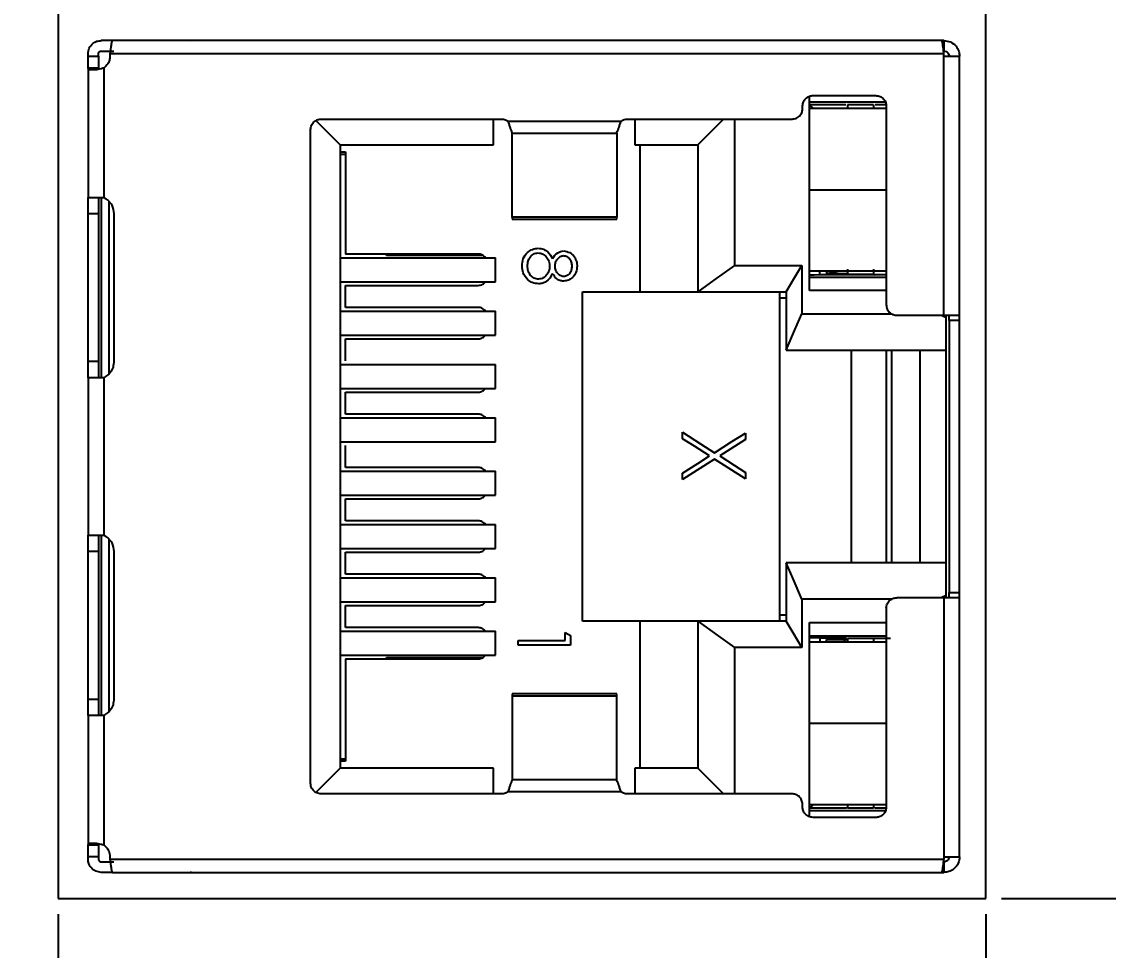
# Model space of a CAD drawing. Extents: x -151 to 841, y 0 to 594.
# Drawn here: x 702.1 to 722.87, y 275.59 to 293.34 of the extents above; entities that cross this region are included whole.
import ezdxf

# ---------------------------------------------------------------- set-up
doc = ezdxf.new("R2010")
doc.units = 0
doc.header["$PDSIZE"] = -1
doc.linetypes.add('CENTERX2', pattern=[20.32, 12.7, -2.54, 2.54, -2.54])
doc.layers.get('0').update_dxf_attribs({"linetype": 'CONTINUOUS'})
doc.layers.get('DEFPOINTS').update_dxf_attribs({"linetype": 'CONTINUOUS'})
doc.layers.add('$TD_AUDIT_GENERATED__25B7_', color=1, linetype='CENTERX2')
doc.layers.add('$TD_AUDIT_GENERATED__25B9_', color=3, linetype='CONTINUOUS')
doc.styles.add('$TD_AUDIT_GENERATED__25BE_', font='GOTHIC.TTF')
doc.dimstyles.new('$TD_AUDIT_GENERATED__25C0_', dxfattribs={"dimtxt": 4, "dimasz": 4, "dimexe": 0.5, "dimexo": 0.3, "dimgap": 1, "dimtad": 1, "dimtoh": 1, "dimdec": 1, "dimzin": 12, "dimtxsty": '$TD_AUDIT_GENERATED__25BE_', "dimcen": 0.09, "dimclrd": 3, "dimclre": 3, "dimclrt": 3, "dimazin": 3, "dimtm": 1e-09, "dimtfac": 1, "dimtdec": 1, "dimtofl": 0, "dimtmove": 0, "dimatfit": 3})

# ---------------------------------------------------------------- blocks, each defined once
blk = doc.blocks.new('*D138')
at = {"layer": '$TD_AUDIT_GENERATED__25B9_', "color": 3}
for p, q in [((718.814, 322.207), (767.028, 322.207)), ((766.528, 316.207), (766.528, 282.578)), ((720.825, 276.578), (767.028, 276.578))]:
    blk.add_line(p, q, dxfattribs=at)
for points in [[(765.528, 316.207), (767.528, 316.207), (766.528, 322.207)], [(765.528, 282.578), (767.528, 282.578), (766.528, 276.578)]]:
    blk.add_solid(points, dxfattribs=at)
at = {"layer": 'DEFPOINTS', "color": 0}
for p in [(718.514, 322.207), (720.525, 276.578), (766.528, 276.578)]:
    blk.add_point(p, dxfattribs=at)
at = {"layer": '$TD_AUDIT_GENERATED__25B9_', "color": 3, "insert": (762.377, 299.392), "char_height": 6, "attachment_point": 5, "rotation": 90, "style": '$TD_AUDIT_GENERATED__25BE_'}
blk.add_mtext('45.6', dxfattribs=at)
blk = doc.blocks.new('*D139')
at = {"layer": '$TD_AUDIT_GENERATED__25B9_', "color": 3}
for p, q in [((720.825, 310.607), (757.028, 310.607)), ((756.528, 304.607), (756.528, 282.578)), ((720.825, 276.578), (757.028, 276.578))]:
    blk.add_line(p, q, dxfattribs=at)
for points in [[(755.528, 304.607), (757.528, 304.607), (756.528, 310.607)], [(755.528, 282.578), (757.528, 282.578), (756.528, 276.578)]]:
    blk.add_solid(points, dxfattribs=at)
at = {"layer": 'DEFPOINTS', "color": 0}
for p in [(720.525, 310.607), (720.525, 276.578), (756.528, 276.578)]:
    blk.add_point(p, dxfattribs=at)
at = {"layer": '$TD_AUDIT_GENERATED__25B9_', "color": 3, "insert": (752.377, 293.593), "char_height": 6, "attachment_point": 5, "rotation": 90, "style": '$TD_AUDIT_GENERATED__25BE_'}
blk.add_mtext('34', dxfattribs=at)
blk = doc.blocks.new('*D140')
at = {"layer": '$TD_AUDIT_GENERATED__25B9_', "color": 3}
for p, q in [((740.3, 297), (747.028, 297)), ((746.528, 291), (746.528, 282.578)), ((720.825, 276.578), (747.028, 276.578))]:
    blk.add_line(p, q, dxfattribs=at)
for points in [[(745.528, 291), (747.528, 291), (746.528, 297)], [(745.528, 282.578), (747.528, 282.578), (746.528, 276.578)]]:
    blk.add_solid(points, dxfattribs=at)
at = {"layer": 'DEFPOINTS', "color": 0}
for p in [(740, 297), (720.525, 276.578), (746.528, 276.578)]:
    blk.add_point(p, dxfattribs=at)
at = {"layer": '$TD_AUDIT_GENERATED__25B9_', "color": 3, "insert": (742.377, 286.789), "char_height": 6, "attachment_point": 5, "rotation": 90, "style": '$TD_AUDIT_GENERATED__25BE_'}
blk.add_mtext('20.4', dxfattribs=at)
blk = doc.blocks.new('*D141')
at = {"layer": '$TD_AUDIT_GENERATED__25B9_', "color": 3}
for p, q in [((702.803, 276.278), (702.803, 235.958)), ((720.525, 276.278), (720.525, 235.958)), ((708.803, 236.458), (714.525, 236.458))]:
    blk.add_line(p, q, dxfattribs=at)
for points in [[(708.803, 237.458), (708.803, 235.458), (702.803, 236.458)], [(714.525, 237.458), (714.525, 235.458), (720.525, 236.458)]]:
    blk.add_solid(points, dxfattribs=at)
at = {"layer": 'DEFPOINTS', "color": 0}
for p in [(702.803, 276.578), (720.525, 276.578), (720.525, 236.458)]:
    blk.add_point(p, dxfattribs=at)
at = {"layer": '$TD_AUDIT_GENERATED__25B9_', "color": 3, "insert": (711.664, 240.533), "char_height": 6, "attachment_point": 5, "style": '$TD_AUDIT_GENERATED__25BE_'}
blk.add_mtext('17.7', dxfattribs=at)
blk = doc.blocks.new('*D142')
at = {"layer": '$TD_AUDIT_GENERATED__25B9_', "color": 3}
for p, q in [((720.525, 276.278), (720.525, 224.146)), ((681, 263.447), (681, 224.146)), ((714.525, 224.646), (687, 224.646))]:
    blk.add_line(p, q, dxfattribs=at)
for points in [[(687, 225.646), (687, 223.646), (681, 224.646)], [(714.525, 225.646), (714.525, 223.646), (720.525, 224.646)]]:
    blk.add_solid(points, dxfattribs=at)
at = {"layer": 'DEFPOINTS', "color": 0}
for p in [(720.525, 276.578), (681, 263.747), (681, 224.646)]:
    blk.add_point(p, dxfattribs=at)
at = {"layer": '$TD_AUDIT_GENERATED__25B9_', "color": 3, "insert": (700.763, 228.797), "char_height": 6, "attachment_point": 5, "style": '$TD_AUDIT_GENERATED__25BE_'}
blk.add_mtext('39.5', dxfattribs=at)

msp = doc.modelspace()

# ---------------------------------------------------------------- linework, layer by layer
at = {"layer": '$TD_AUDIT_GENERATED__25B7_'}
msp.add_circle((681, 297), 50, dxfattribs=at)
at = {"color": 7, "linetype": 'CONTINUOUS'}
for p, q in [((702.803, 310.607), (702.803, 276.578)), ((720.525, 276.578), (720.525, 310.607)), ((703.84, 292.978), (703.622, 292.978)), ((719.684, 292.978), (703.84, 292.978)), ((705.327, 292.978), (705.366, 292.988)), ((705.366, 292.988), (705.369, 292.978)), ((719.725, 292.978), (719.685, 292.978)), ((719.725, 292.978), (719.725, 292.778)), ((703.622, 292.778), (703.867, 292.778)), ((703.372, 292.678), (703.372, 292.728)), ((703.372, 292.678), (703.572, 292.678)), ((703.572, 292.678), (703.572, 292.728)), ((703.79, 292.728), (703.79, 292.678)), ((719.725, 292.728), (703.79, 292.728)), ((719.725, 287.728), (719.725, 292.728)), ((720.025, 287.728), (720.025, 292.678)), ((703.572, 292.452), (703.372, 292.452)), ((703.372, 292.452), (703.372, 289.981)), ((703.672, 292.452), (703.672, 289.981)), ((717.157, 288.203), (717.157, 291.915)), ((717.225, 291.928), (718.425, 291.928)), ((717.025, 291.678), (717.025, 291.728)), ((718.609, 291.802), (717.157, 291.802)), ((717.855, 291.753), (717.157, 291.753)), ((717.157, 291.753), (717.232, 291.678)), ((718.382, 291.748), (717.882, 291.748)), ((717.882, 291.748), (717.882, 291.678)), ((718.382, 291.748), (718.382, 291.678)), ((718.621, 291.753), (718.41, 291.753)), ((718.625, 291.728), (718.625, 287.928)), ((718.625, 291.678), (717.157, 291.678)), ((707.825, 291.478), (711.275, 291.478)), ((711.122, 290.983), (711.122, 291.478)), ((711.396, 291.437), (713.554, 291.437)), ((713.675, 291.478), (716.825, 291.478)), ((713.822, 291.478), (713.822, 290.983)), ((715.722, 291.478), (715.722, 288.678)), ((707.625, 278.778), (707.625, 291.278)), ((711.475, 291.211), (713.475, 291.211)), ((711.475, 289.6), (711.475, 291.211)), ((713.475, 291.211), (713.475, 289.6)), ((708.192, 290.983), (708.192, 279.073)), ((708.192, 290.983), (711.122, 290.983)), ((713.822, 290.983), (715.022, 290.983)), ((713.922, 288.178), (713.922, 290.983)), ((715.022, 290.983), (715.022, 288.178)), ((708.192, 290.853), (708.292, 290.853)), ((708.192, 290.808), (708.292, 290.808)), ((708.292, 290.853), (708.292, 288.898)), ((703.622, 289.981), (703.622, 286.53)), ((703.772, 289.901), (703.772, 286.616)), ((703.572, 289.668), (703.372, 289.668)), ((703.372, 286.843), (703.372, 289.668)), ((703.572, 289.668), (703.572, 286.843)), ((703.865, 289.668), (703.865, 286.843)), ((713.475, 289.6), (711.475, 289.6)), ((711.475, 289.562), (713.475, 289.562)), ((708.192, 288.828), (711.16, 288.828)), ((710.827, 288.898), (708.292, 288.898)), ((709.072, 288.868), (709.072, 288.898)), ((710.924, 288.868), (709.072, 288.868)), ((711.16, 288.368), (711.16, 288.828)), ((715.722, 288.678), (717.012, 288.678)), ((717.012, 288.678), (717.012, 287.758)), ((717.882, 288.608), (717.882, 288.508)), ((718.382, 288.608), (718.382, 288.508)), ((717.157, 288.578), (718.625, 288.578)), ((717.157, 288.454), (718.625, 288.454)), ((717.357, 288.503), (717.357, 288.578)), ((718.625, 288.503), (717.357, 288.503)), ((717.482, 288.578), (717.482, 288.528)), ((717.482, 288.528), (717.882, 288.528)), ((718.382, 288.508), (717.882, 288.508)), ((718.382, 288.512), (718.407, 288.503)), ((708.192, 288.368), (711.16, 288.368)), ((708.292, 287.878), (708.292, 288.298)), ((708.292, 288.298), (710.827, 288.298)), ((712.822, 288.178), (716.712, 288.178)), ((712.822, 281.878), (712.822, 288.178)), ((716.592, 281.878), (716.592, 288.178)), ((716.712, 288.178), (716.712, 287.058)), ((718.625, 288.203), (717.157, 288.203)), ((716.712, 288.053), (716.592, 288.053)), ((708.192, 287.808), (711.16, 287.808)), ((710.827, 287.878), (708.292, 287.878)), ((711.16, 287.348), (711.16, 287.808)), ((717.012, 287.758), (718.726, 287.758)), ((718.825, 287.728), (719.725, 287.728)), ((719.772, 282.328), (719.772, 287.728)), ((720.025, 287.628), (719.825, 287.628)), ((719.825, 287.628), (719.825, 282.428)), ((720.025, 282.428), (720.025, 287.628)), ((708.192, 287.348), (711.16, 287.348)), ((708.292, 286.858), (708.292, 287.278)), ((708.292, 287.278), (710.827, 287.278)), ((716.712, 287.058), (719.772, 287.058)), ((717.962, 282.998), (717.962, 287.058)), ((718.622, 287.058), (718.622, 282.998)), ((718.722, 287.058), (718.722, 282.998)), ((719.272, 282.998), (719.272, 287.058)), ((703.572, 286.843), (703.372, 286.843)), ((708.192, 286.788), (711.16, 286.788)), ((711.16, 286.328), (711.16, 286.788)), ((703.372, 286.53), (703.372, 283.526)), ((703.672, 286.53), (703.672, 283.526)), ((708.192, 286.328), (711.16, 286.328)), ((708.292, 285.838), (708.292, 286.258)), ((708.292, 286.258), (710.827, 286.258)), ((708.192, 285.768), (711.16, 285.768)), ((710.827, 285.838), (708.292, 285.838)), ((711.16, 285.308), (711.16, 285.768)), ((714.732, 285.368), (714.732, 285.493)), ((715.932, 285.477), (715.932, 285.353)), ((708.192, 285.308), (711.16, 285.308)), ((708.292, 284.818), (708.292, 285.238)), ((715.344, 284.977), (714.732, 284.585)), ((708.192, 284.748), (711.16, 284.748)), ((710.827, 284.818), (708.292, 284.818)), ((711.16, 284.288), (711.16, 284.748)), ((714.732, 284.585), (714.732, 284.709)), ((715.932, 284.725), (715.932, 284.6)), ((708.192, 284.288), (711.16, 284.288)), ((708.292, 283.798), (708.292, 284.218)), ((708.292, 284.218), (710.827, 284.218)), ((708.192, 283.728), (711.16, 283.728)), ((710.827, 283.798), (708.292, 283.798)), ((711.16, 283.268), (711.16, 283.728)), ((703.622, 283.526), (703.622, 280.075)), ((703.772, 283.446), (703.772, 280.161)), ((703.572, 283.213), (703.372, 283.213)), ((703.372, 280.388), (703.372, 283.213)), ((703.572, 283.213), (703.572, 280.388)), ((703.865, 283.213), (703.865, 280.388)), ((708.192, 283.268), (711.16, 283.268)), ((708.292, 282.778), (708.292, 283.198)), ((708.292, 283.198), (710.827, 283.198)), ((719.772, 282.998), (716.712, 282.998)), ((716.712, 282.998), (716.712, 281.878)), ((710.827, 282.778), (708.292, 282.778)), ((708.192, 282.708), (711.16, 282.708)), ((711.16, 282.248), (711.16, 282.708)), ((719.825, 282.428), (720.025, 282.428)), ((708.192, 282.248), (711.16, 282.248)), ((708.292, 281.758), (708.292, 282.178)), ((708.292, 282.178), (710.827, 282.178)), ((717.012, 282.298), (717.012, 281.378)), ((718.726, 282.298), (717.012, 282.298)), ((719.725, 282.328), (718.825, 282.328)), ((719.725, 282.328), (719.725, 277.328)), ((720.025, 277.378), (720.025, 282.328)), ((716.592, 282.003), (716.712, 282.003)), ((718.625, 282.128), (718.625, 278.328)), ((710.827, 281.758), (708.292, 281.758)), ((716.712, 281.878), (712.822, 281.878)), ((713.922, 279.073), (713.922, 281.878)), ((715.022, 281.878), (715.022, 279.073)), ((717.157, 281.854), (718.625, 281.854)), ((717.157, 278.143), (717.157, 281.854)), ((708.192, 281.688), (711.16, 281.688)), ((711.16, 281.228), (711.16, 281.688)), ((712.49, 281.512), (712.49, 281.666)), ((712.592, 281.607), (712.592, 281.422)), ((717.157, 281.602), (718.625, 281.602)), ((717.864, 281.553), (717.357, 281.553)), ((717.357, 281.553), (717.357, 281.478)), ((718.382, 281.548), (717.882, 281.548)), ((717.882, 281.548), (717.882, 281.478)), ((718.407, 281.553), (718.382, 281.543)), ((718.382, 281.548), (718.382, 281.478)), ((718.407, 281.553), (718.707, 281.553)), ((711.592, 281.422), (711.592, 281.512)), ((711.592, 281.512), (712.49, 281.512)), ((712.592, 281.422), (711.592, 281.422)), ((715.722, 281.378), (715.722, 278.578)), ((717.012, 281.378), (715.722, 281.378)), ((718.625, 281.478), (717.157, 281.478)), ((717.482, 281.478), (717.482, 281.528)), ((717.482, 281.528), (717.882, 281.528)), ((708.192, 281.228), (711.16, 281.228)), ((708.292, 281.158), (708.292, 279.203)), ((708.292, 281.158), (710.827, 281.158)), ((709.072, 281.188), (710.923, 281.188)), ((709.072, 281.158), (709.072, 281.188)), ((713.475, 280.494), (711.475, 280.494)), ((703.372, 280.388), (703.572, 280.388)), ((711.475, 280.456), (713.475, 280.456)), ((711.475, 280.456), (711.475, 278.845)), ((713.475, 278.845), (713.475, 280.456)), ((703.372, 280.075), (703.372, 277.604)), ((703.672, 280.075), (703.672, 277.604)), ((708.192, 279.248), (708.292, 279.248)), ((708.192, 279.073), (707.727, 278.608)), ((708.292, 279.203), (708.192, 279.203)), ((711.122, 279.073), (708.192, 279.073)), ((711.122, 278.578), (711.122, 279.073)), ((715.022, 279.073), (713.822, 279.073)), ((713.822, 279.073), (713.822, 278.578)), ((713.475, 278.845), (711.475, 278.845)), ((711.275, 278.578), (707.825, 278.578)), ((713.554, 278.619), (711.396, 278.619)), ((716.825, 278.578), (713.675, 278.578)), ((717.025, 278.328), (717.025, 278.378)), ((717.157, 278.378), (718.625, 278.378)), ((717.157, 278.303), (717.232, 278.378)), ((717.862, 278.303), (717.157, 278.303)), ((718.609, 278.254), (717.157, 278.254)), ((717.882, 278.378), (717.882, 278.308)), ((718.382, 278.308), (717.882, 278.308)), ((718.382, 278.378), (718.382, 278.308)), ((718.62, 278.303), (718.403, 278.303)), ((718.425, 278.128), (717.225, 278.128)), ((703.372, 277.604), (703.572, 277.604)), ((703.572, 277.378), (703.372, 277.378)), ((703.372, 277.328), (703.372, 277.378)), ((703.572, 277.378), (703.572, 277.328)), ((703.79, 277.378), (703.79, 277.328)), ((703.622, 277.278), (703.867, 277.278)), ((703.79, 277.328), (719.725, 277.328)), ((719.725, 277.278), (719.725, 277.078)), ((703.84, 277.078), (703.622, 277.078)), ((703.84, 277.078), (719.684, 277.078)), ((705.366, 277.068), (705.322, 277.079)), ((705.369, 277.078), (705.366, 277.068)), ((719.685, 277.078), (719.725, 277.078)), ((702.803, 276.578), (720.525, 276.578))]:
    msp.add_line(p, q, dxfattribs=at)
at = {"color": 8, "linetype": 'CONTINUOUS'}
for p, q in [((717.157, 290.128), (718.625, 290.128)), ((717.157, 279.928), (718.625, 279.928))]:
    msp.add_line(p, q, dxfattribs=at)
at = {"color": 7, "linetype": 'CONTINUOUS', "flags": 128}
for points in [[(707.727, 291.448), (707.884, 291.291), (708.192, 290.983)], [(715.517, 291.478), (715.33, 291.291), (715.022, 290.983)], [(715.722, 288.678), (715.33, 288.398), (715.022, 288.178)], [(716.712, 288.178), (716.88, 288.458), (717.012, 288.678)], [(717.357, 288.503), (717.245, 288.497), (717.157, 288.493)], [(717.482, 288.528), (717.706, 288.573), (717.732, 288.578)], [(716.712, 287.058), (716.88, 287.45), (717.012, 287.758)], [(719.682, 287.728), (719.706, 287.716), (719.772, 287.683)], [(714.732, 285.493), (715.075, 285.273), (715.344, 285.101)], [(715.344, 285.101), (715.674, 285.312), (715.932, 285.477)], [(715.247, 285.039), (714.959, 285.223), (714.732, 285.368)], [(715.932, 285.353), (715.657, 285.177), (715.442, 285.039)], [(714.732, 284.709), (715.021, 284.894), (715.247, 285.039)], [(715.932, 284.6), (715.603, 284.811), (715.344, 284.977)], [(715.442, 285.039), (715.716, 284.863), (715.932, 284.725)], [(717.012, 282.298), (716.844, 282.69), (716.712, 282.998)], [(719.772, 282.373), (719.688, 282.331), (719.682, 282.328)], [(715.022, 281.878), (715.414, 281.598), (715.722, 281.378)], [(717.012, 281.378), (716.844, 281.658), (716.712, 281.878)], [(712.49, 281.666), (712.547, 281.633), (712.592, 281.607)], [(717.357, 281.553), (717.245, 281.559), (717.157, 281.563)], [(717.803, 281.528), (717.848, 281.483), (717.853, 281.478)], [(715.517, 278.578), (715.33, 278.765), (715.022, 279.073)]]:
    msp.add_lwpolyline(points, dxfattribs=at)
at = {"color": 7, "linetype": 'CONTINUOUS'}
msp.add_circle((681, 297), 55, dxfattribs=at)
for points, knots in [([(703.372, 292.728), (703.377, 292.763), (703.386, 292.837), (703.454, 292.921), (703.538, 292.97), (703.595, 292.975), (703.622, 292.978)], [0, 0, 0, 0, 0.270262, 0.562433, 0.789736, 1, 1, 1, 1]), ([(703.84, 292.978), (703.836, 292.974), (703.828, 292.967), (703.815, 292.909), (703.803, 292.826), (703.794, 292.761), (703.79, 292.728)], [0, 0, 0, 0, 0.249996, 0.5, 0.749998, 1, 1, 1, 1]), ([(719.725, 292.728), (719.722, 292.761), (719.715, 292.826), (719.705, 292.909), (719.694, 292.967), (719.687, 292.974), (719.684, 292.978)], [0, 0, 0, 0, 0.250002, 0.500001, 0.750004, 1, 1, 1, 1]), ([(719.725, 292.978), (719.768, 292.973), (719.856, 292.962), (719.957, 292.881), (720.015, 292.78), (720.022, 292.711), (720.025, 292.678)], [0, 0, 0, 0, 0.27026, 0.562425, 0.789736, 1, 1, 1, 1]), ([(703.572, 292.728), (703.573, 292.735), (703.575, 292.75), (703.589, 292.767), (703.605, 292.776), (703.617, 292.777), (703.622, 292.778)], [0, 0, 0, 0, 0.270263, 0.562435, 0.789753, 1, 1, 1, 1]), ([(719.725, 292.778), (719.739, 292.776), (719.769, 292.773), (719.803, 292.746), (719.822, 292.712), (719.824, 292.689), (719.825, 292.678)], [0, 0, 0, 0, 0.270255, 0.562416, 0.789734, 1, 1, 1, 1]), ([(703.372, 292.452), (703.372, 292.468), (703.372, 292.499), (703.372, 292.576), (703.372, 292.639), (703.372, 292.678)], [0, 0, 0, 0, 0.277072, 0.562252, 1, 1, 1, 1]), ([(703.572, 292.678), (703.572, 292.654), (703.572, 292.604), (703.572, 292.521), (703.572, 292.478), (703.572, 292.452)], [0, 0, 0, 0, 0.277076, 0.562255, 1, 1, 1, 1]), ([(703.79, 292.678), (703.788, 292.654), (703.784, 292.604), (703.749, 292.521), (703.701, 292.478), (703.672, 292.452)], [0, 0, 0, 0, 0.277075, 0.562251, 1, 1, 1, 1]), ([(719.725, 292.678), (719.768, 292.678), (719.856, 292.678), (719.957, 292.678), (720.015, 292.678), (720.022, 292.678), (720.025, 292.678)], [0, 0, 0, 0, 0.2702598, 0.562427, 0.7897315, 1, 1, 1, 1]), ([(703.672, 292.452), (703.653, 292.447), (703.614, 292.436), (703.557, 292.425), (703.505, 292.418), (703.459, 292.416), (703.421, 292.418), (703.393, 292.425), (703.376, 292.436), (703.373, 292.447), (703.372, 292.452)], [0, 0, 0, 0, 0.127444, 0.252804, 0.376758, 0.5, 0.623239, 0.747191, 0.872553, 1, 1, 1, 1]), ([(717.025, 291.728), (717.029, 291.756), (717.036, 291.815), (717.09, 291.882), (717.158, 291.921), (717.203, 291.926), (717.225, 291.928)], [0, 0, 0, 0, 0.270257, 0.562428, 0.789733, 1, 1, 1, 1]), ([(718.425, 291.928), (718.454, 291.924), (718.513, 291.917), (718.58, 291.863), (718.619, 291.796), (718.623, 291.75), (718.625, 291.728)], [0, 0, 0, 0, 0.270262, 0.562427, 0.789738, 1, 1, 1, 1]), ([(716.825, 291.478), (716.854, 291.482), (716.913, 291.489), (716.98, 291.543), (717.019, 291.61), (717.023, 291.656), (717.025, 291.678)], [0, 0, 0, 0, 0.270263, 0.562431, 0.789737, 1, 1, 1, 1]), ([(707.625, 291.278), (707.629, 291.306), (707.636, 291.365), (707.69, 291.432), (707.758, 291.471), (707.803, 291.476), (707.825, 291.478)], [0, 0, 0, 0, 0.270261, 0.562432, 0.789737, 1, 1, 1, 1]), ([(711.275, 291.478), (711.3, 291.476), (711.343, 291.472), (711.38, 291.448), (711.396, 291.437)], [0, 0, 0, 0, 0.559998, 1, 1, 1, 1]), ([(711.396, 291.437), (711.403, 291.415), (711.416, 291.371), (711.436, 291.309), (711.456, 291.256), (711.469, 291.231), (711.475, 291.219)], [0, 0, 0, 0, 0.250001, 0.499999, 0.750001, 1, 1, 1, 1]), ([(713.475, 291.219), (713.482, 291.231), (713.495, 291.256), (713.515, 291.309), (713.535, 291.371), (713.548, 291.415), (713.554, 291.437)], [0, 0, 0, 0, 0.249997, 0.500002, 0.750001, 1, 1, 1, 1]), ([(713.554, 291.437), (713.575, 291.45), (713.613, 291.473), (713.656, 291.477), (713.675, 291.478)], [0, 0, 0, 0, 0.560001, 1, 1, 1, 1]), ([(711.475, 291.219), (711.475, 291.217), (711.475, 291.214), (711.475, 291.212), (711.475, 291.211)], [0, 0, 0, 0, 0.560056, 1, 1, 1, 1]), ([(713.475, 291.211), (713.475, 291.212), (713.475, 291.215), (713.475, 291.218), (713.475, 291.219)], [0, 0, 0, 0, 0.560088, 1, 1, 1, 1]), ([(703.372, 289.981), (703.378, 289.981), (703.389, 289.981), (703.47, 289.981), (703.571, 289.981), (703.639, 289.981), (703.672, 289.981)], [0, 0, 0, 0, 0.27026, 0.56243, 0.789734, 1, 1, 1, 1]), ([(703.372, 289.668), (703.372, 289.703), (703.372, 289.776), (703.372, 289.895), (703.372, 289.948), (703.372, 289.981)], [0, 0, 0, 0, 0.276128, 0.562978, 1, 1, 1, 1]), ([(703.572, 289.981), (703.572, 289.962), (703.572, 289.924), (703.572, 289.818), (703.572, 289.724), (703.572, 289.668)], [0, 0, 0, 0, 0.276126, 0.562975, 1, 1, 1, 1]), ([(703.672, 289.981), (703.703, 289.962), (703.764, 289.924), (703.844, 289.818), (703.857, 289.724), (703.865, 289.668)], [0, 0, 0, 0, 0.276126, 0.562976, 1, 1, 1, 1]), ([(711.475, 289.6), (711.475, 289.588), (711.475, 289.566), (711.475, 289.563), (711.475, 289.562)], [0, 0, 0, 0, 0.56, 1, 1, 1, 1]), ([(713.475, 289.562), (713.475, 289.564), (713.475, 289.568), (713.475, 289.59), (713.475, 289.6)], [0, 0, 0, 0, 0.560006, 1, 1, 1, 1]), ([(711.667, 288.67), (711.67, 288.718), (711.676, 288.815), (711.757, 288.927), (711.862, 288.995), (711.938, 289.004), (711.975, 289.008)], [0, 0, 0, 0, 0.280543, 0.559266, 0.77981, 1, 1, 1, 1]), ([(711.975, 289.008), (712.009, 289.005), (712.076, 288.998), (712.179, 288.931), (712.223, 288.856), (712.249, 288.811)], [0, 0, 0, 0, 0.2800036, 0.5598799, 1, 1, 1, 1]), ([(710.967, 288.828), (710.957, 288.839), (710.938, 288.862), (710.891, 288.891), (710.851, 288.895), (710.827, 288.898)], [0, 0, 0, 0, 0.27204, 0.548974, 1, 1, 1, 1]), ([(711.769, 288.669), (711.772, 288.701), (711.776, 288.761), (711.809, 288.83), (711.847, 288.873), (711.884, 288.898), (711.926, 288.914), (711.957, 288.917), (711.972, 288.918)], [0, 0, 0, 0, 0.267065, 0.498961, 0.624004, 0.74456, 0.867675, 1, 1, 1, 1]), ([(711.972, 288.918), (711.988, 288.917), (712.018, 288.914), (712.061, 288.898), (712.101, 288.872), (712.144, 288.828), (712.184, 288.758), (712.19, 288.696), (712.192, 288.663)], [0, 0, 0, 0, 0.124054, 0.244836, 0.368358, 0.500251, 0.737751, 1, 1, 1, 1]), ([(712.249, 288.811), (712.278, 288.855), (712.329, 288.934), (712.421, 288.95), (712.461, 288.957)], [0, 0, 0, 0, 0.560092, 1, 1, 1, 1]), ([(712.295, 288.665), (712.297, 288.69), (712.302, 288.737), (712.338, 288.802), (712.382, 288.844), (712.426, 288.864), (712.449, 288.866), (712.46, 288.867)], [0, 0, 0, 0, 0.256131, 0.50015, 0.761363, 0.880355, 1, 1, 1, 1]), ([(712.46, 288.867), (712.471, 288.866), (712.494, 288.864), (712.525, 288.851), (712.554, 288.83), (712.584, 288.795), (712.61, 288.741), (712.614, 288.694), (712.615, 288.669)], [0, 0, 0, 0, 0.121769, 0.240884, 0.36485, 0.500367, 0.730734, 1, 1, 1, 1]), ([(712.461, 288.957), (712.501, 288.95), (712.582, 288.936), (712.665, 288.853), (712.71, 288.759), (712.716, 288.696), (712.718, 288.664)], [0, 0, 0, 0, 0.278851, 0.558464, 0.779162, 1, 1, 1, 1]), ([(711.777, 288.404), (711.74, 288.448), (711.674, 288.525), (711.669, 288.625), (711.667, 288.67)], [0, 0, 0, 0, 0.557757, 1, 1, 1, 1]), ([(711.982, 288.418), (711.967, 288.42), (711.937, 288.422), (711.894, 288.438), (711.856, 288.463), (711.813, 288.504), (711.776, 288.574), (711.772, 288.636), (711.769, 288.669)], [0, 0, 0, 0, 0.12474, 0.245718, 0.369032, 0.500461, 0.728468, 1, 1, 1, 1]), ([(712.192, 288.663), (712.189, 288.632), (712.184, 288.573), (712.145, 288.506), (712.104, 288.464), (712.067, 288.439), (712.026, 288.423), (711.997, 288.42), (711.982, 288.418)], [0, 0, 0, 0, 0.25699, 0.499273, 0.631011, 0.754426, 0.87536, 1, 1, 1, 1]), ([(712.462, 288.47), (712.45, 288.471), (712.427, 288.473), (712.394, 288.486), (712.364, 288.506), (712.332, 288.54), (712.302, 288.593), (712.297, 288.641), (712.295, 288.665)], [0, 0, 0, 0, 0.126235, 0.24777, 0.370673, 0.50081, 0.73996, 1, 1, 1, 1]), ([(712.718, 288.664), (712.714, 288.624), (712.705, 288.544), (712.639, 288.45), (712.552, 288.392), (712.49, 288.384), (712.459, 288.38)], [0, 0, 0, 0, 0.2799555, 0.5597137, 0.7799625, 1, 1, 1, 1]), ([(712.615, 288.669), (712.614, 288.643), (712.611, 288.597), (712.587, 288.541), (712.557, 288.507), (712.529, 288.486), (712.497, 288.473), (712.474, 288.471), (712.462, 288.47)], [0, 0, 0, 0, 0.273988, 0.498562, 0.631239, 0.754314, 0.874764, 1, 1, 1, 1]), ([(711.984, 288.329), (711.941, 288.333), (711.865, 288.34), (711.804, 288.385), (711.777, 288.404)], [0, 0, 0, 0, 0.5593712, 1, 1, 1, 1]), ([(712.249, 288.522), (712.215, 288.465), (712.167, 288.386), (712.06, 288.334), (712.009, 288.331), (711.984, 288.329)], [0, 0, 0, 0, 0.558298, 0.779111, 1, 1, 1, 1]), ([(712.459, 288.38), (712.434, 288.382), (712.384, 288.387), (712.305, 288.434), (712.271, 288.489), (712.249, 288.522)], [0, 0, 0, 0, 0.280138, 0.56024, 1, 1, 1, 1]), ([(710.827, 288.298), (710.842, 288.299), (710.873, 288.302), (710.924, 288.322), (710.951, 288.351), (710.967, 288.368)], [0, 0, 0, 0, 0.28694, 0.567557, 1, 1, 1, 1]), ([(710.967, 287.808), (710.957, 287.819), (710.938, 287.842), (710.891, 287.871), (710.851, 287.875), (710.827, 287.878)], [0, 0, 0, 0, 0.272039, 0.548976, 1, 1, 1, 1]), ([(718.625, 287.928), (718.629, 287.9), (718.636, 287.841), (718.69, 287.774), (718.758, 287.735), (718.803, 287.73), (718.825, 287.728)], [0, 0, 0, 0, 0.270257, 0.562428, 0.789733, 1, 1, 1, 1]), ([(719.725, 287.728), (719.768, 287.728), (719.856, 287.728), (719.957, 287.728), (720.015, 287.728), (720.022, 287.728), (720.025, 287.728)], [0, 0, 0, 0, 0.2702598, 0.562427, 0.7897315, 1, 1, 1, 1]), ([(719.825, 287.628), (719.825, 287.642), (719.825, 287.672), (719.825, 287.705), (719.825, 287.725), (719.825, 287.727), (719.825, 287.728)], [0, 0, 0, 0, 0.270264, 0.562437, 0.789753, 1, 1, 1, 1]), ([(720.025, 287.628), (720.025, 287.642), (720.025, 287.672), (720.025, 287.705), (720.025, 287.725), (720.025, 287.727), (720.025, 287.728)], [0, 0, 0, 0, 0.270264, 0.562437, 0.789753, 1, 1, 1, 1]), ([(710.827, 287.278), (710.842, 287.279), (710.873, 287.282), (710.924, 287.302), (710.951, 287.331), (710.967, 287.348)], [0, 0, 0, 0, 0.28694, 0.567557, 1, 1, 1, 1]), ([(703.372, 286.53), (703.372, 286.549), (703.372, 286.587), (703.372, 286.693), (703.372, 286.787), (703.372, 286.843)], [0, 0, 0, 0, 0.276126, 0.562974, 1, 1, 1, 1]), ([(703.572, 286.843), (703.572, 286.808), (703.572, 286.735), (703.572, 286.616), (703.572, 286.563), (703.572, 286.53)], [0, 0, 0, 0, 0.276129, 0.562979, 1, 1, 1, 1]), ([(703.865, 286.843), (703.862, 286.808), (703.855, 286.735), (703.797, 286.616), (703.719, 286.563), (703.672, 286.53)], [0, 0, 0, 0, 0.276127, 0.562976, 1, 1, 1, 1]), ([(703.672, 286.53), (703.63, 286.53), (703.541, 286.53), (703.441, 286.53), (703.382, 286.53), (703.376, 286.53), (703.372, 286.53)], [0, 0, 0, 0, 0.2702623, 0.5624312, 0.7897326, 1, 1, 1, 1]), ([(710.827, 286.258), (710.842, 286.259), (710.873, 286.262), (710.924, 286.282), (710.951, 286.311), (710.967, 286.328)], [0, 0, 0, 0, 0.286941, 0.567556, 1, 1, 1, 1]), ([(710.967, 285.768), (710.957, 285.779), (710.938, 285.802), (710.891, 285.831), (710.851, 285.835), (710.827, 285.838)], [0, 0, 0, 0, 0.27204, 0.548974, 1, 1, 1, 1]), ([(710.967, 284.748), (710.957, 284.759), (710.938, 284.782), (710.891, 284.811), (710.851, 284.815), (710.827, 284.818)], [0, 0, 0, 0, 0.272039, 0.548976, 1, 1, 1, 1]), ([(710.827, 284.218), (710.842, 284.219), (710.873, 284.222), (710.924, 284.242), (710.951, 284.271), (710.967, 284.288)], [0, 0, 0, 0, 0.28694, 0.567557, 1, 1, 1, 1]), ([(710.967, 283.728), (710.957, 283.739), (710.938, 283.762), (710.891, 283.791), (710.851, 283.795), (710.827, 283.798)], [0, 0, 0, 0, 0.27204, 0.548974, 1, 1, 1, 1]), ([(703.372, 283.526), (703.378, 283.526), (703.389, 283.526), (703.47, 283.526), (703.571, 283.526), (703.639, 283.526), (703.672, 283.526)], [0, 0, 0, 0, 0.27026, 0.56243, 0.789734, 1, 1, 1, 1]), ([(703.372, 283.213), (703.372, 283.248), (703.372, 283.321), (703.372, 283.44), (703.372, 283.493), (703.372, 283.526)], [0, 0, 0, 0, 0.276127, 0.562977, 1, 1, 1, 1]), ([(703.572, 283.526), (703.572, 283.507), (703.572, 283.469), (703.572, 283.363), (703.572, 283.269), (703.572, 283.213)], [0, 0, 0, 0, 0.276126, 0.562976, 1, 1, 1, 1]), ([(703.672, 283.526), (703.703, 283.507), (703.764, 283.469), (703.844, 283.363), (703.857, 283.269), (703.865, 283.213)], [0, 0, 0, 0, 0.2761262, 0.5629767, 1, 1, 1, 1]), ([(710.827, 283.198), (710.842, 283.199), (710.873, 283.202), (710.924, 283.222), (710.951, 283.251), (710.967, 283.268)], [0, 0, 0, 0, 0.286939, 0.567554, 1, 1, 1, 1]), ([(710.967, 282.708), (710.957, 282.719), (710.938, 282.742), (710.891, 282.771), (710.851, 282.775), (710.827, 282.778)], [0, 0, 0, 0, 0.27204, 0.548974, 1, 1, 1, 1]), ([(719.825, 282.328), (719.825, 282.33), (719.825, 282.333), (719.825, 282.36), (719.825, 282.394), (719.825, 282.417), (719.825, 282.428)], [0, 0, 0, 0, 0.270254, 0.562432, 0.789738, 1, 1, 1, 1]), ([(720.025, 282.328), (720.025, 282.33), (720.025, 282.333), (720.025, 282.36), (720.025, 282.394), (720.025, 282.417), (720.025, 282.428)], [0, 0, 0, 0, 0.270254, 0.562432, 0.789738, 1, 1, 1, 1]), ([(710.827, 282.178), (710.842, 282.179), (710.873, 282.182), (710.924, 282.202), (710.951, 282.231), (710.967, 282.248)], [0, 0, 0, 0, 0.28694, 0.567557, 1, 1, 1, 1]), ([(718.625, 282.128), (718.629, 282.156), (718.636, 282.215), (718.69, 282.282), (718.758, 282.321), (718.803, 282.326), (718.825, 282.328)], [0, 0, 0, 0, 0.270257, 0.562428, 0.789733, 1, 1, 1, 1]), ([(720.025, 282.328), (720.02, 282.328), (720.009, 282.328), (719.928, 282.328), (719.827, 282.328), (719.758, 282.328), (719.725, 282.328)], [0, 0, 0, 0, 0.27026, 0.56243, 0.789738, 1, 1, 1, 1]), ([(710.967, 281.688), (710.957, 281.699), (710.938, 281.722), (710.891, 281.751), (710.851, 281.755), (710.827, 281.758)], [0, 0, 0, 0, 0.272039, 0.548976, 1, 1, 1, 1]), ([(710.827, 281.158), (710.842, 281.159), (710.873, 281.162), (710.924, 281.182), (710.951, 281.211), (710.967, 281.228)], [0, 0, 0, 0, 0.28694, 0.567557, 1, 1, 1, 1]), ([(711.475, 280.494), (711.475, 280.492), (711.475, 280.488), (711.475, 280.466), (711.475, 280.456)], [0, 0, 0, 0, 0.5600056, 1, 1, 1, 1]), ([(713.475, 280.456), (713.475, 280.468), (713.475, 280.49), (713.475, 280.493), (713.475, 280.494)], [0, 0, 0, 0, 0.56, 1, 1, 1, 1]), ([(703.372, 280.075), (703.372, 280.094), (703.372, 280.132), (703.372, 280.238), (703.372, 280.332), (703.372, 280.388)], [0, 0, 0, 0, 0.276126, 0.562974, 1, 1, 1, 1]), ([(703.572, 280.388), (703.572, 280.353), (703.572, 280.28), (703.572, 280.161), (703.572, 280.108), (703.572, 280.075)], [0, 0, 0, 0, 0.27613, 0.562977, 1, 1, 1, 1]), ([(703.865, 280.388), (703.862, 280.353), (703.855, 280.28), (703.797, 280.161), (703.719, 280.108), (703.672, 280.075)], [0, 0, 0, 0, 0.276128, 0.562975, 1, 1, 1, 1]), ([(703.672, 280.075), (703.63, 280.075), (703.541, 280.075), (703.441, 280.075), (703.382, 280.075), (703.376, 280.075), (703.372, 280.075)], [0, 0, 0, 0, 0.2702623, 0.5624312, 0.7897326, 1, 1, 1, 1]), ([(711.475, 278.837), (711.469, 278.825), (711.456, 278.8), (711.436, 278.747), (711.416, 278.685), (711.403, 278.641), (711.396, 278.619)], [0, 0, 0, 0, 0.249997, 0.5, 0.750003, 1, 1, 1, 1]), ([(711.475, 278.845), (711.475, 278.844), (711.475, 278.841), (711.475, 278.838), (711.475, 278.837)], [0, 0, 0, 0, 0.56006, 1, 1, 1, 1]), ([(713.475, 278.837), (713.475, 278.839), (713.475, 278.842), (713.475, 278.844), (713.475, 278.845)], [0, 0, 0, 0, 0.560039, 1, 1, 1, 1]), ([(713.554, 278.619), (713.548, 278.641), (713.535, 278.685), (713.515, 278.747), (713.495, 278.8), (713.482, 278.825), (713.475, 278.837)], [0, 0, 0, 0, 0.249995, 0.499999, 0.750004, 1, 1, 1, 1]), ([(707.825, 278.578), (707.797, 278.582), (707.738, 278.589), (707.671, 278.643), (707.632, 278.71), (707.627, 278.756), (707.625, 278.778)], [0, 0, 0, 0, 0.2702626, 0.5624285, 0.7897373, 1, 1, 1, 1]), ([(711.396, 278.619), (711.375, 278.606), (711.338, 278.583), (711.294, 278.579), (711.275, 278.578)], [0, 0, 0, 0, 0.559998, 1, 1, 1, 1]), ([(713.675, 278.578), (713.651, 278.58), (713.607, 278.584), (713.57, 278.608), (713.554, 278.619)], [0, 0, 0, 0, 0.560003, 1, 1, 1, 1]), ([(717.025, 278.378), (717.022, 278.406), (717.014, 278.465), (716.96, 278.532), (716.893, 278.571), (716.847, 278.576), (716.825, 278.578)], [0, 0, 0, 0, 0.270265, 0.562435, 0.789742, 1, 1, 1, 1]), ([(717.225, 278.128), (717.197, 278.132), (717.138, 278.139), (717.071, 278.193), (717.032, 278.26), (717.027, 278.306), (717.025, 278.328)], [0, 0, 0, 0, 0.2702626, 0.5624285, 0.7897373, 1, 1, 1, 1]), ([(718.625, 278.328), (718.622, 278.3), (718.614, 278.241), (718.56, 278.174), (718.493, 278.135), (718.447, 278.13), (718.425, 278.128)], [0, 0, 0, 0, 0.270262, 0.562429, 0.789734, 1, 1, 1, 1]), ([(703.372, 277.604), (703.373, 277.609), (703.376, 277.62), (703.393, 277.631), (703.421, 277.638), (703.459, 277.64), (703.505, 277.638), (703.557, 277.631), (703.614, 277.62), (703.653, 277.609), (703.672, 277.604)], [0, 0, 0, 0, 0.127447, 0.252809, 0.376761, 0.5, 0.623242, 0.747196, 0.872556, 1, 1, 1, 1]), ([(703.372, 277.378), (703.372, 277.402), (703.372, 277.452), (703.372, 277.535), (703.372, 277.578), (703.372, 277.604)], [0, 0, 0, 0, 0.277073, 0.562255, 1, 1, 1, 1]), ([(703.572, 277.604), (703.572, 277.588), (703.572, 277.557), (703.572, 277.48), (703.572, 277.417), (703.572, 277.378)], [0, 0, 0, 0, 0.277074, 0.562252, 1, 1, 1, 1]), ([(703.672, 277.604), (703.691, 277.588), (703.73, 277.557), (703.778, 277.48), (703.786, 277.417), (703.79, 277.378)], [0, 0, 0, 0, 0.277079, 0.562252, 1, 1, 1, 1]), ([(719.725, 277.378), (719.768, 277.378), (719.856, 277.378), (719.957, 277.378), (720.015, 277.378), (720.022, 277.378), (720.025, 277.378)], [0, 0, 0, 0, 0.2702598, 0.562427, 0.7897315, 1, 1, 1, 1]), ([(719.825, 277.378), (719.824, 277.364), (719.82, 277.334), (719.793, 277.301), (719.759, 277.281), (719.736, 277.279), (719.725, 277.278)], [0, 0, 0, 0, 0.270262, 0.562433, 0.789754, 1, 1, 1, 1]), ([(720.025, 277.378), (720.02, 277.335), (720.009, 277.247), (719.928, 277.146), (719.827, 277.088), (719.758, 277.081), (719.725, 277.078)], [0, 0, 0, 0, 0.270264, 0.562429, 0.789739, 1, 1, 1, 1]), ([(703.622, 277.078), (703.587, 277.082), (703.513, 277.092), (703.429, 277.159), (703.381, 277.243), (703.375, 277.301), (703.372, 277.328)], [0, 0, 0, 0, 0.270262, 0.562427, 0.789736, 1, 1, 1, 1]), ([(703.572, 277.328), (703.573, 277.321), (703.575, 277.306), (703.589, 277.289), (703.605, 277.28), (703.617, 277.279), (703.622, 277.278)], [0, 0, 0, 0, 0.270252, 0.562435, 0.789751, 1, 1, 1, 1]), ([(703.79, 277.328), (703.794, 277.295), (703.803, 277.23), (703.815, 277.147), (703.828, 277.089), (703.836, 277.082), (703.84, 277.078)], [0, 0, 0, 0, 0.250002, 0.5, 0.750003, 1, 1, 1, 1]), ([(719.684, 277.078), (719.687, 277.082), (719.694, 277.089), (719.705, 277.147), (719.715, 277.23), (719.722, 277.295), (719.725, 277.328)], [0, 0, 0, 0, 0.249996, 0.5, 0.749997, 1, 1, 1, 1])]:
    msp.add_open_spline(points, degree=3, knots=knots, dxfattribs=at)

# ---------------------------------------------------------------- dimensions: what is measured, and where the dimension line sits
at = {"layer": '$TD_AUDIT_GENERATED__25B9_'}
for base, p1, picture, middle in [((766.528, 276.578), (718.514, 322.207), '*D138', (766.528, 299.392)), ((756.528, 276.578), (720.525, 310.607), '*D139', (756.528, 293.593))]:
    dim = msp.add_linear_dim(base=base, p1=p1, p2=(720.525, 276.578), angle=90, dimstyle='$TD_AUDIT_GENERATED__25C0_', override={"dimtxt": 6, "dimasz": 6, "dimtmove": 0}, dxfattribs=at)
    dim.commit()
    dim.dimension.update_dxf_attribs({"geometry": picture, "text_midpoint": middle, "dimtype": 160})
dim = msp.add_linear_dim(base=(746.528, 276.578), p1=(740, 297), p2=(720.525, 276.578), angle=90, dimstyle='$TD_AUDIT_GENERATED__25C0_', override={"dimtxt": 6, "dimasz": 6, "dimtmove": 0}, dxfattribs=at)
dim.commit()
dim.dimension.update_dxf_attribs({"geometry": '*D140', "text_midpoint": (742.377, 286.789)})
for base, p1, p2, picture, middle in [((681, 224.646), (720.525, 276.578), (681, 263.747), '*D142', (700.763, 228.797)), ((720.525, 236.458), (702.803, 276.578), (720.525, 276.578), '*D141', (711.664, 240.533))]:
    dim = msp.add_linear_dim(base=base, p1=p1, p2=p2, dimstyle='$TD_AUDIT_GENERATED__25C0_', override={"dimtxt": 6, "dimasz": 6}, dxfattribs=at)
    dim.commit()
    dim.dimension.update_dxf_attribs({"geometry": picture, "text_midpoint": middle})

doc.saveas('drawing.dxf')
